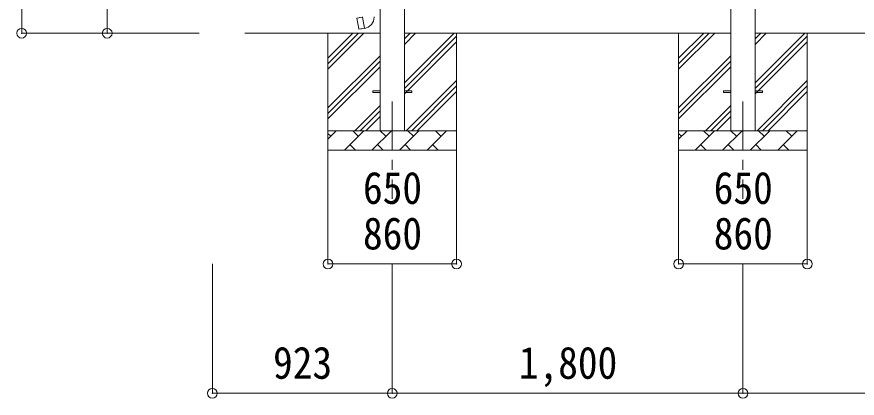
# Model space of a CAD drawing. Units: millimetres at full size, sheet at 1:50; some dimension numbers follow another scale. Extents: x -14053 to 14053, y -9700 to 9700.
# Drawn here: x 328 to 4641, y -6896 to -4941 of the extents above; entities that cross this region are included whole.
import ezdxf
from ezdxf.enums import TextEntityAlignment as Align

# ---------------------------------------------------------------- set-up
doc = ezdxf.new("R2010")
doc.units = ezdxf.units.MM
doc.header["$LTSCALE"] = 50
doc.header["$PDMODE"] = 32
doc.header["$PDSIZE"] = 50
doc.linetypes.add('CHAIN1', pattern=[8, 5, -1, 1, -1])
for name, color, linetype, lineweight in [('0-0_0', 7, 'Continuous', 9), ('0-1_Defpoints', 4, 'Continuous', 9), ('0-2_TEXT1', 7, 'Continuous', 9), ('0-6_PARTS1', 6, 'Continuous', 9)]:
    doc.layers.add(name, color=color, linetype=linetype, lineweight=lineweight)
doc.styles.add('ＭＳ ゴシック', font='')
doc.styles.get('ＭＳ ゴシック').set_extended_font_data('MS Gothic')

msp = doc.modelspace()

# ---------------------------------------------------------------- linework, layer by layer
at = {"layer": '0-0_0'}
for p, q in [((2192.08, -5024.8), (1497.92, -5024.8)), ((1924.58, -5024.8), (1924.58, -5624.8)), ((1924.58, -5209.85), (2109.63, -5024.8)), ((1924.58, -5181.56), (2081.35, -5024.8)), ((1924.58, -5153.28), (2053.07, -5024.8)), ((3992.08, -5024.8), (2317.08, -5024.8)), ((2317.08, -5279.9), (2572.18, -5024.8)), ((2317.08, -5081.91), (2374.19, -5024.8)), ((2317.08, -5053.62), (2345.91, -5024.8)), ((2317.08, -5308.18), (2584.58, -5040.68)), ((2584.58, -5024.8), (2584.58, -5624.8)), ((3724.58, -5024.8), (3724.58, -5624.8)), ((3724.58, -5209.85), (3909.63, -5024.8)), ((3724.58, -5181.56), (3881.35, -5024.8)), ((3724.58, -5153.28), (3853.07, -5024.8)), ((5792.08, -5024.8), (4117.08, -5024.8)), ((4117.08, -5279.9), (4372.18, -5024.8)), ((4117.08, -5081.91), (4174.19, -5024.8)), ((4117.08, -5053.62), (4145.91, -5024.8)), ((4117.08, -5308.18), (4384.58, -5040.68)), ((4384.58, -5024.8), (4384.58, -5624.8)), ((2317.08, -5336.46), (2584.58, -5068.96)), ((4117.08, -5336.46), (4384.58, -5068.96)), ((1924.58, -5407.84), (2192.08, -5140.34)), ((1924.58, -5436.12), (2192.08, -5168.62)), ((3724.58, -5407.84), (3992.08, -5140.34)), ((3724.58, -5436.12), (3992.08, -5168.62)), ((1924.58, -5464.41), (2192.08, -5196.91)), ((3724.58, -5464.41), (3992.08, -5196.91)), ((2326.74, -5524.8), (2584.58, -5266.95)), ((2355.03, -5524.8), (2584.58, -5295.24)), ((4126.74, -5524.8), (4384.58, -5266.95)), ((4155.03, -5524.8), (4384.58, -5295.24)), ((2383.31, -5524.8), (2584.58, -5323.52)), ((4183.31, -5524.8), (4384.58, -5323.52)), ((2062.18, -5524.8), (2192.08, -5394.9)), ((2090.47, -5524.8), (2192.08, -5423.18)), ((3862.18, -5524.8), (3992.08, -5394.9)), ((3890.47, -5524.8), (3992.08, -5423.18)), ((2118.75, -5524.8), (2192.08, -5451.46)), ((3918.75, -5524.8), (3992.08, -5451.46)), ((1924.58, -5524.8), (2584.58, -5524.8)), ((1924.58, -5567.69), (1967.48, -5524.8)), ((1938.92, -5553.35), (1924.58, -5539.01)), ((2008.9, -5624.8), (2108.9, -5524.8)), ((2080.34, -5553.35), (2051.79, -5524.8)), ((2150.32, -5624.8), (2250.32, -5524.8)), ((2221.77, -5553.35), (2193.21, -5524.8)), ((2291.74, -5624.8), (2391.74, -5524.8)), ((2363.19, -5553.35), (2334.63, -5524.8)), ((2433.16, -5624.8), (2533.16, -5524.8)), ((2504.61, -5553.35), (2476.06, -5524.8)), ((2581.3, -5524.8), (2584.58, -5521.51)), ((3724.58, -5524.8), (4384.58, -5524.8)), ((3724.58, -5567.69), (3767.48, -5524.8)), ((3738.92, -5553.35), (3724.58, -5539.01)), ((3808.9, -5624.8), (3908.9, -5524.8)), ((3880.34, -5553.35), (3851.79, -5524.8)), ((3950.32, -5624.8), (4050.32, -5524.8)), ((4021.77, -5553.35), (3993.21, -5524.8)), ((4091.74, -5624.8), (4191.74, -5524.8)), ((4163.19, -5553.35), (4134.63, -5524.8)), ((4233.16, -5624.8), (4333.16, -5524.8)), ((4304.61, -5553.35), (4276.06, -5524.8)), ((4381.3, -5524.8), (4384.58, -5521.51)), ((2037.45, -5596.24), (2066.01, -5624.8)), ((2178.87, -5596.24), (2207.43, -5624.8)), ((2320.29, -5596.24), (2348.85, -5624.8)), ((2461.72, -5596.24), (2490.27, -5624.8)), ((3837.45, -5596.24), (3866.01, -5624.8)), ((3978.87, -5596.24), (4007.43, -5624.8)), ((4120.29, -5596.24), (4148.85, -5624.8)), ((4261.72, -5596.24), (4290.27, -5624.8)), ((2584.58, -5624.8), (1924.58, -5624.8)), ((4384.58, -5624.8), (3724.58, -5624.8))]:
    msp.add_line(p, q, dxfattribs=at)
at = {"layer": '0-1_Defpoints'}
for p, q in [((3992.08, -2612.3), (3992.08, -5524.8)), ((4117.08, -5524.8), (4117.08, -2612.3)), ((2192.08, -2672.3), (2192.08, -5524.8)), ((2317.08, -5524.8), (2317.08, -2672.3)), ((2154.58, -5320.3), (2192.08, -5320.3)), ((2154.58, -5329.3), (2154.58, -5320.3)), ((2154.58, -5329.3), (2192.08, -5329.3)), ((2317.08, -5320.3), (2354.58, -5320.3)), ((2317.08, -5329.3), (2354.58, -5329.3)), ((2354.58, -5329.3), (2354.58, -5320.3)), ((3954.58, -5320.3), (3992.08, -5320.3)), ((3954.58, -5329.3), (3954.58, -5320.3)), ((3954.58, -5329.3), (3992.08, -5329.3)), ((4117.08, -5320.3), (4154.58, -5320.3)), ((4117.08, -5329.3), (4154.58, -5329.3)), ((4154.58, -5329.3), (4154.58, -5320.3))]:
    msp.add_line(p, q, dxfattribs=at)
at = {"layer": '0-1_Defpoints', "color": 7, "linetype": 'CHAIN1'}
for p, q in [((2254.58, -5374.8), (2254.58, -5874.8)), ((4054.58, -5374.8), (4054.58, -5874.8))]:
    msp.add_line(p, q, dxfattribs=at)
at = {"layer": '0-2_TEXT1'}
for p, q in [((2073.62, -4947.18), (2072.81, -4948.35)), ((2072.81, -4948.35), (2082.44, -5002.9)), ((2101.49, -4941.93), (2073.62, -4947.18)), ((2086.37, -4944.57), (2086.15, -4944.81)), ((2111.85, -4999.22), (2101.71, -4941.75)), ((2101.74, -4940.93), (2101.74, -4941.63)), ((2162.27, -4940.67), (2162.2, -4942.83)), ((2096.46, -5001.82), (2096.18, -5001.66)), ((2112.15, -4999.98), (2111.91, -4999.32))]:
    msp.add_line(p, q, dxfattribs=at)
for points in [[(2088.61, -4944.35), (2088.33, -4944.2), (2086.37, -4944.57)], [(2111.58, -4999.13), (2083.6, -5003.73), (2082.44, -5002.9)], [(2098.64, -5001.25), (2098.43, -5001.49), (2096.46, -5001.82)]]:
    msp.add_lwpolyline(points, dxfattribs=at)
for centre, radius, start, end in [((2101.44, -4941.63), 0.3, 280.66842, 0), ((2101.94, -4940.93), 0.2, 100, 180), ((2101.93, -4940.72), 60.3, 279.96938, 358), ((2111.63, -4999.42), 0.3, 20, 99.33158), ((2112.34, -4999.92), 0.2, 200, 279.96938)]:
    msp.add_arc(centre, radius, start, end, dxfattribs=at)
at = {"layer": '0-6_PARTS1'}
for p, q in [((352.96, -5024.8), (352.96, -2343.82)), ((791.85, -5024.8), (791.85, -2669.8)), ((352.96, -5024.8), (1263.28, -5024.8)), ((791.85, -5024.8), (1263.28, -5024.8)), ((1924.58, -6207.87), (1924.58, -5624.8)), ((2584.58, -6207.87), (2584.58, -5624.8)), ((3724.58, -6207.87), (3724.58, -5624.8)), ((4384.58, -6207.87), (4384.58, -5624.8)), ((1331.58, -6871.26), (1331.58, -6207.87)), ((1924.58, -6207.87), (2584.58, -6207.87)), ((2254.58, -6871.26), (2254.58, -6207.87)), ((2254.58, -6871.26), (2254.58, -6207.87)), ((3724.58, -6207.87), (4384.58, -6207.87)), ((4054.58, -6871.26), (4054.58, -6207.87)), ((2254.58, -6871.26), (1331.58, -6871.26)), ((2254.58, -6871.26), (4054.58, -6871.26)), ((4054.58, -6871.26), (5854.58, -6871.26))]:
    msp.add_line(p, q, dxfattribs=at)
for p in [(352.96, -5024.8), (791.85, -5024.8), (1924.58, -6207.87), (2584.58, -6207.87), (3724.58, -6207.87), (4384.58, -6207.87), (1331.58, -6871.26), (2254.58, -6871.26), (4054.58, -6871.26)]:
    msp.add_point(p, dxfattribs=at)

# ---------------------------------------------------------------- texts
at = {"layer": '0-6_PARTS1', "color": 7, "style": 'ＭＳ ゴシック', "width": 0.9}
for s, p in [('650', (2104.58, -5949.5)), ('650', (3904.58, -5949.5)), ('860', (2104.58, -6182.87)), ('860', (3904.58, -6182.87)), ('923', (1643.08, -6846.26)), ('1,800', (2904.58, -6846.26))]:
    msp.add_text(s, height=165, dxfattribs=at).set_placement(p, align=Align.BOTTOM_LEFT)

doc.saveas('drawing.dxf')
